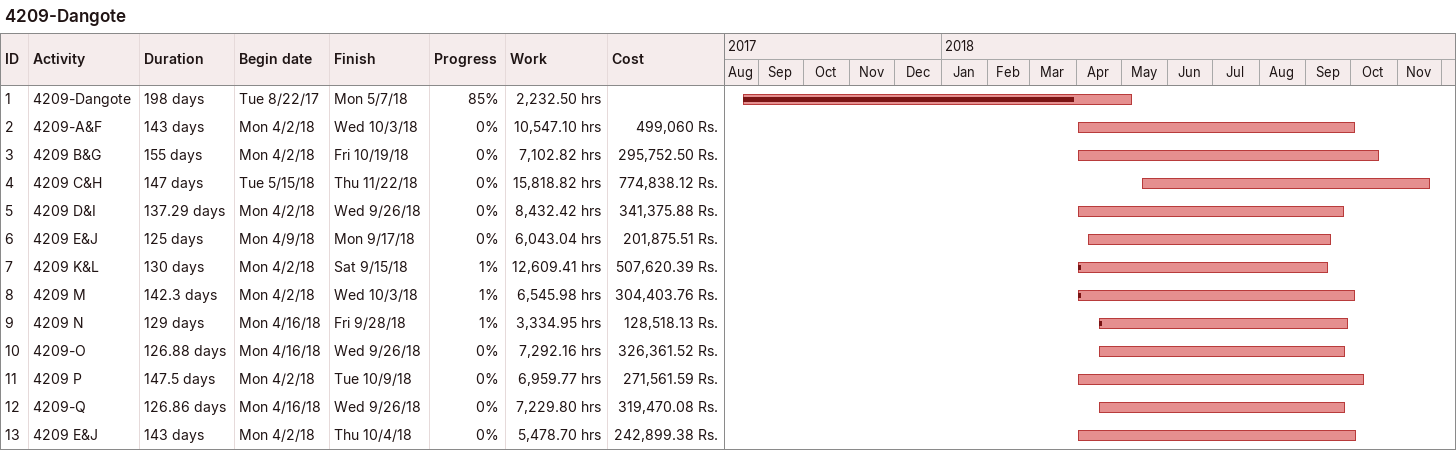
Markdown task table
4209-Dangote

| ID | Task | Duration | Start | Finish | % complete | Work (h) | Cost (Rs.) |
|---|---|---|---|---|---|---|---|
| 1 | 4209-Dangote | 198d | 2017-08-22 | 2018-05-07 | 85 | 2232.50 |  |
| 2 | 4209-A&F | 143d | 2018-04-02 | 2018-10-03 | 0 | 10547.10 | 499060 |
| 3 | 4209 B&G | 155d | 2018-04-02 | 2018-10-19 | 0 | 7102.82 | 295752.50 |
| 4 | 4209 C&H | 147d | 2018-05-15 | 2018-11-22 | 0 | 15818.82 | 774838.12 |
| 5 | 4209 D&I | 137.29d | 2018-04-02 | 2018-09-26 | 0 | 8432.42 | 341375.88 |
| 6 | 4209 E&J | 125d | 2018-04-09 | 2018-09-17 | 0 | 6043.04 | 201875.51 |
| 7 | 4209 K&L | 130d | 2018-04-02 | 2018-09-15 | 1 | 12609.41 | 507620.39 |
| 8 | 4209 M | 142.3d | 2018-04-02 | 2018-10-03 | 1 | 6545.98 | 304403.76 |
| 9 | 4209 N | 129d | 2018-04-16 | 2018-09-28 | 1 | 3334.95 | 128518.13 |
| 10 | 4209-O | 126.88d | 2018-04-16 | 2018-09-26 | 0 | 7292.16 | 326361.52 |
| 11 | 4209 P | 147.5d | 2018-04-02 | 2018-10-09 | 0 | 6959.77 | 271561.59 |
| 12 | 4209-Q | 126.86d | 2018-04-16 | 2018-09-26 | 0 | 7229.80 | 319470.08 |
| 13 | 4209 E&J | 143d | 2018-04-02 | 2018-10-04 | 0 | 5478.70 | 242899.38 |
